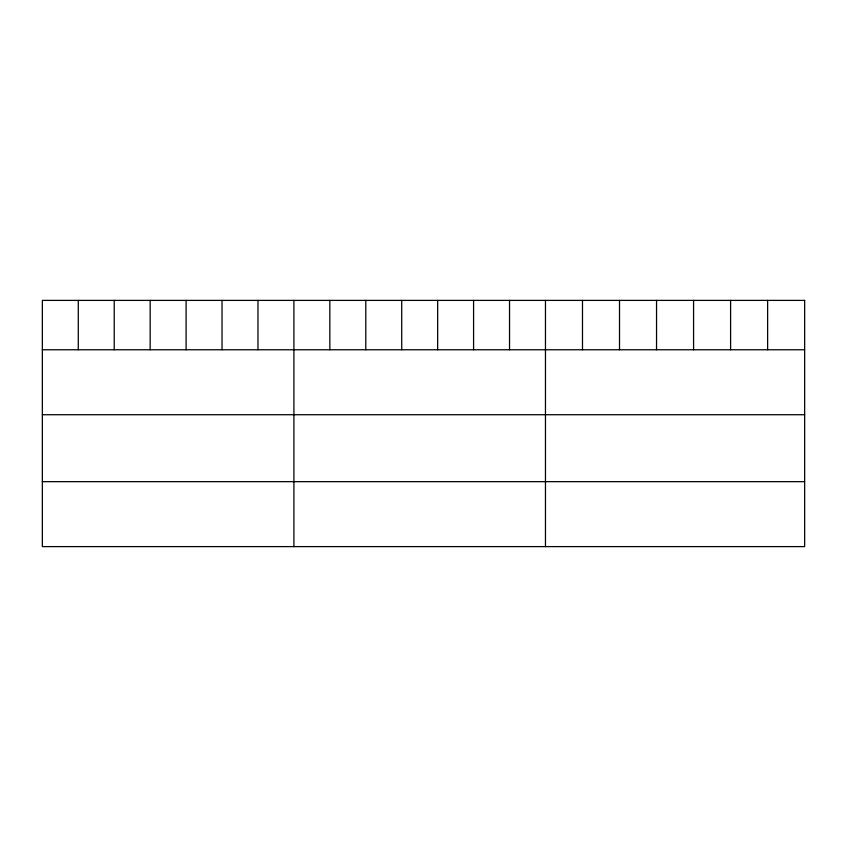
<?xml version="1.0" encoding="UTF-8"?>
<svg xmlns="http://www.w3.org/2000/svg" width="847" height="847" viewBox="0 0 847 847"><rect width="100%" height="100%" fill="white"/><g stroke="black" fill="none" stroke-linecap="round" stroke-linejoin="round"><path stroke-width="1.27" d="M42.35 349.769L804.65 349.769M42.35 414.723L804.65 414.723M42.35 481.657L804.65 481.657M767.626 300.389L767.626 349.769M730.601 300.389L730.601 349.769M693.577 300.389L693.577 349.769M656.541 300.389L656.541 349.769M619.517 300.389L619.517 349.769M582.492 300.389L582.492 349.769M545.468 300.389L545.468 546.611M509.534 300.389L509.534 349.769M473.589 300.389L473.589 349.769M437.655 300.389L437.655 349.769M401.722 300.389L401.722 349.769M365.788 300.389L365.788 349.769M329.843 300.389L329.843 349.769M293.909 300.389L293.909 546.611M257.975 300.389L257.975 349.769M222.03 300.389L222.03 349.769M186.096 300.389L186.096 349.769M150.163 300.389L150.163 349.769M114.229 300.389L114.229 349.769M78.284 300.389L78.284 349.769M804.65 300.389L42.35 300.389L42.35 546.611L804.65 546.611L804.65 300.389"/></g></svg>
